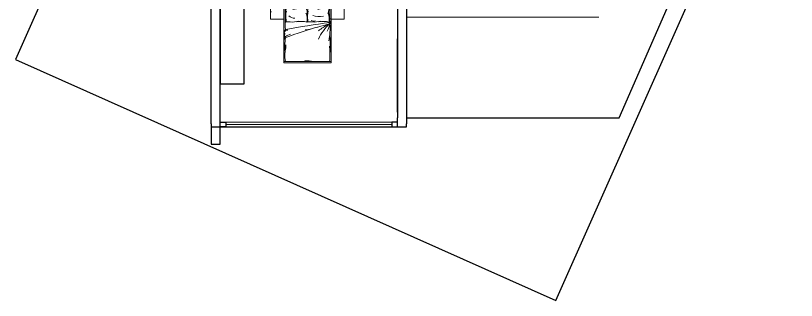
# Model space of a CAD drawing. Header units: inches. Extents: x 15 to 22798, y 21 to 21519.
# Drawn here: x 4968 to 7609, y 14017 to 14978 of the extents above; entities that cross this region are included whole.
import ezdxf

# ---------------------------------------------------------------- set-up
doc = ezdxf.new("R2010")
doc.units = ezdxf.units.IN
doc.header["$MEASUREMENT"] = 0
doc.layers.add('ARREDAMENTO', color=8, linetype='Continuous', lineweight=13)
doc.layers.add('PORTE_finestre_doors_windows', color=4, linetype='Continuous', lineweight=15)
doc.layers.add('ARREDI_attrezzature', color=175, linetype='Continuous')

# ---------------------------------------------------------------- blocks, each defined once
blk = doc.blocks.new('lettomatrim')
at = {"layer": 'ARREDAMENTO'}
for p, q in [((14864.3, 12696.9), (14906.7, 12696.9)), ((14864.3, 12652.7), (14864.3, 12696.9)), ((14889.2, 12695.5), (14889.2, 12694.5)), ((14717, 12492.7), (14717, 12652.7)), ((14906.7, 12652.7), (14717, 12652.7)), ((14721.1, 12492.7), (14721.1, 12652.7)), ((14799.5, 12650), (14793.9, 12647.9)), ((14801.1, 12650.3), (14810.4, 12650.3)), ((14840.9, 12647.9), (14898.9, 12647.9)), ((14902.6, 12492.7), (14902.6, 12652.7)), ((14906.7, 12492.7), (14717, 12492.7)), ((14864.3, 12492.7), (14864.3, 12448.4)), ((14864.3, 12448.4), (14906.7, 12448.4))]:
    blk.add_line(p, q, dxfattribs=at)
for centre, radius, start, end in [((14725.8, 12643.2), 4.71, 90, 180), ((14739.2, 12504.6), 144, 78.6575, 95.361), ((14770.6, 12423.4), 225.4, 82.1235, 94.8247), ((14797.4, 12644.2), 4.71, 19.3276, 110.2459), ((14801.1, 12645.6), 4.71, 90, 110.2459), ((14801.1, 12645.6), 4.71, 90, 110.2459), ((14801.9, 12645), 4.18, 30.7024, 90.9899), ((14816.3, 12617.7), 33.4, 77.1173, 103.0714), ((14809.8, 12640.2), 10.1, 52.2698, 93.3983), ((14818.1, 12640.2), 9.53, 39.4016, 85.3151), ((14822.3, 12643.9), 6.59, 11.6131, 77.1173), ((14841.7, 12588.2), 59.8, 90.7687, 102.911), ((14773.7, 12676.5), 31.4, 258.6575, 277.5253), ((13596.6, 12187.6), 1289.5, 15.592, 20.8132), ((14755.1, 12615.7), 59.4, 13.1349, 31.9888), ((14805.4, 12636.9), 22.1, 3.536, 24.9661), ((13080, 12288.7), 1784.7, 6.728, 11.523), ((14859.6, 12656.8), 12.1, 243.0351, 279.6289), ((14822.9, 12636.1), 32.8, 350.6074, 17.6402), ((14914, 12621), 59.6, 170.6074, 199.6441), ((14873.7, 12573.7), 72.2, 75.74, 99.6289), ((14895.2, 12616.2), 27.7, 134.9902, 182.1705), ((14889, 12624.9), 20.8, 74.8012, 102.688), ((14896.4, 12652.2), 7.52, 254.8012, 305.6212), ((14764.7, 12585.8), 136.7, 355.318, 15.1075), ((14801.2, 12634.1), 100.3, 347.5752, 6.8586), ((14775.1, 12594.8), 81.5, 345.4027, 9.6734), ((15021.2, 12531.5), 300.3, 170.5168, 181.6934), ((15388.6, 12681.7), 570, 190.272, 199.0031), ((14864.7, 12621.1), 48, 257.0138, 294.882), ((14859.6, 12583), 12.1, 243.0351, 279.6289), ((14822.9, 12562.2), 32.8, 350.6074, 17.6402), ((14873.7, 12499.8), 72.2, 75.74, 99.6289), ((14879, 12566.9), 8.08, 67.1192, 110.9839), ((14888.4, 12589), 15.9, 247.1192, 294.2123), ((14889, 12551), 20.8, 74.8012, 102.688), ((14896.4, 12578.3), 7.52, 254.8012, 305.6212), ((14898.1, 12567.4), 7.75, 68.2876, 114.2123), ((14727.6, 12554.9), 174, 351.0586, 5.6905), ((14915.9, 12547), 61.5, 170.7499, 199.3428), ((14881.8, 12550.8), 24.2, 157.6175, 192.852), ((14950.9, 12531.6), 77.9, 162.7298, 189.568), ((14731, 12391), 158.5, 41.5468, 65.6167), ((14670.7, 12410.4), 198.2, 27.9144, 38.9624), ((14773, 12519.8), 83.6, 345.8991, 9.8562), ((14819.7, 12510.2), 81.8, 351.9854, 18.9708), ((14725.8, 12501.1), 4.71, 180, 270), ((14740.2, 12837.9), 341.7, 267.5735, 275.4873), ((14776.7, 13019.8), 524.4, 266.777, 274.3028), ((14837.3, 12778), 282.1, 260.4906, 272.5059), ((14881.7, 12623), 130.8, 243.6904, 255.8106), ((14853.2, 12497.9), 3.9, 206.0618, 343.6995), ((14854.1, 12499), 3.89, 175.5011, 247.3948), ((14865.7, 12544.5), 48.5, 254.1443, 274.9446), ((14854.3, 12498.2), 1.97, 191.8744, 320.6042), ((14863.5, 12546.3), 47.8, 258.7109, 296.6681), ((14896.8, 11196.1), 1300.4, 89.9104, 91.1885), ((14886.3, 12452.4), 48.6, 72.8009, 97.5389)]:
    blk.add_arc(centre, radius, start, end, dxfattribs=at)

msp = doc.modelspace()

# ---------------------------------------------------------------- linework, layer by layer
for p, q in [((5630.3, 14633.4), (5630.3, 15843.4)), ((5660.3, 14544.9), (5660.3, 15843.4)), ((6290.8, 15248.6), (6290.3, 14633.4)), ((7009.6, 14633.4), (7252.3, 15187.4)), ((6260.3, 15020.6), (6260.3, 14633.4)), ((6260.3, 14900.6), (6260.3, 14856.3)), ((6260.3, 14776.3), (6260.3, 14900.6)), ((6260.3, 14673.8), (6260.3, 14874)), ((6260.3, 14776.3), (6260.3, 14652.1)), ((6260.3, 14652.1), (6260.3, 14696.3)), ((5630.3, 14613.4), (5630.3, 14633.4)), ((6260.3, 14603.4), (6260.3, 14633.4)), ((6290.3, 14633.4), (6940.3, 14633.4)), ((6290.3, 14633.4), (6290.3, 14613.4)), ((6940.3, 14633.4), (7009.6, 14633.4)), ((5630.3, 14613.4), (5630.3, 14544.9)), ((5630.3, 14603.4), (6290.3, 14603.4)), ((6260.3, 14603.4), (6290.3, 14603.4)), ((6290.3, 14603.4), (6290.3, 14613.4)), ((5630.3, 14544.9), (5660.3, 14544.9))]:
    msp.add_line(p, q)
for points in [[(4968.5, 14830.3), (6795.7, 14017.2), (7608.9, 15844.4), (5781.7, 16657.6)], [(5741.3, 15099), (5660.3, 15099), (5660.3, 14748.4), (5741.3, 14748.4)], [(5660.3, 14618.4), (5679.8, 14618.4), (5679.8, 14603.4), (5660.3, 14603.4)], [(6260.3, 14618.4), (6240.8, 14618.4), (6240.8, 14603.4), (6260.3, 14603.4)]]:
    msp.add_lwpolyline(points, close=True)
at = {"layer": 'ARREDAMENTO'}
for p, q in [((6940.3, 14973.4), (6290.3, 14973.4)), ((6260.3, 14933.7), (6260.3, 14740.3))]:
    msp.add_line(p, q, dxfattribs=at)
at = {"layer": 'ARREDI_attrezzature'}
msp.add_line((6260.3, 14696.3), (6260.3, 14856.3), dxfattribs=at)
at = {"layer": 'PORTE_finestre_doors_windows'}
msp.add_line((5679.8, 14618.4), (6240.8, 14618.4), dxfattribs=at)
msp.add_lwpolyline([(5679.8, 14610.9), (6240.8, 14610.9), (6240.8, 14603.4), (5679.8, 14603.4)], close=True, dxfattribs=at)

# ---------------------------------------------------------------- block references
at = {"rotation": 89.99999998817708}
msp.add_blockref('lettomatrim', (18527.8, 102.4), dxfattribs=at)

doc.saveas('drawing.dxf')
